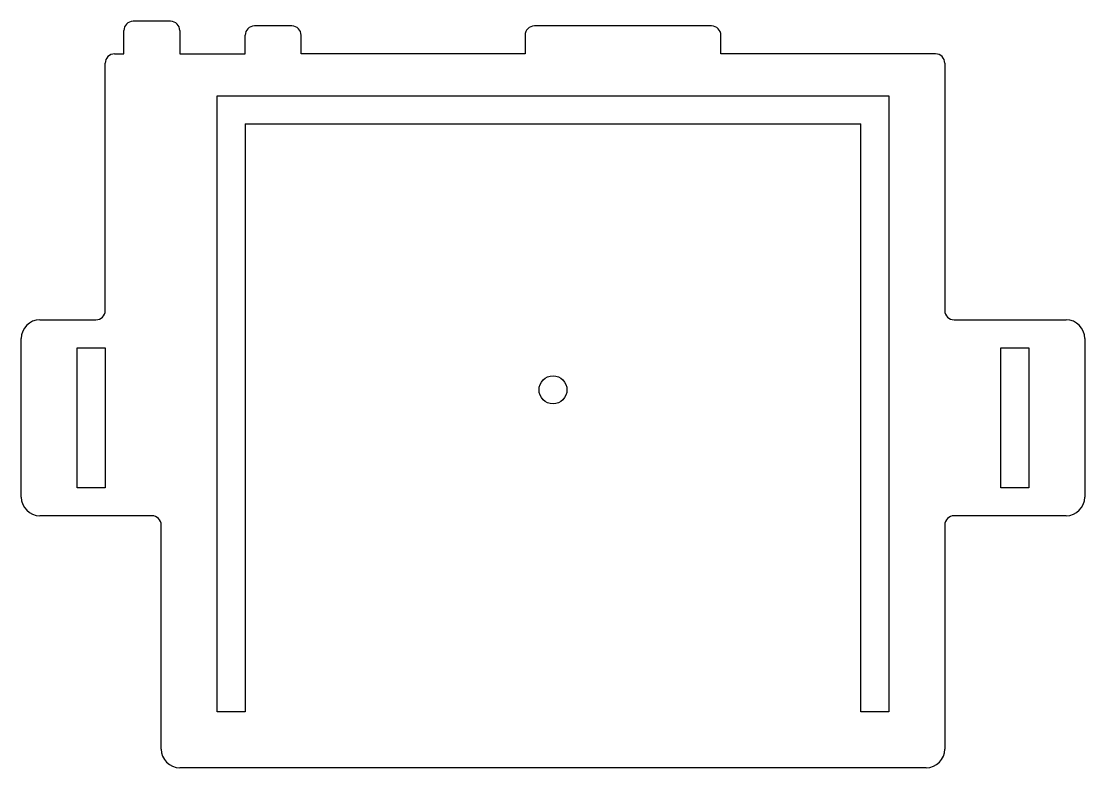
# Model space of a CAD drawing. Extents: x -57 to 57, y 0 to 80.
import ezdxf

# ---------------------------------------------------------------- set-up
doc = ezdxf.new("R2010")
doc.units = 0
doc.layers.get('0').update_dxf_attribs({"linetype": 'continuous'})

# ---------------------------------------------------------------- blocks, each defined once
blk = doc.blocks.new('BODY')
at = {"color": 0}
for p, q in [((-41, 80), (-45, 80)), ((-46, 76.5), (-46, 79)), ((-40, 79), (-40, 76.5)), ((-28, 79.5), (-32, 79.5)), ((17, 79.5), (-2, 79.5)), ((-33, 76.5), (-33, 78.5)), ((-27, 76.5), (-27, 78.5)), ((-3, 78.5), (-3, 76.5)), ((18, 76.5), (18, 78.5)), ((-47, 76.5), (-46, 76.5)), ((-40, 76.5), (-33, 76.5)), ((-3, 76.5), (-27, 76.5)), ((41, 76.5), (18, 76.5)), ((-48, 49), (-48, 75.5)), ((42, 75.5), (42, 49)), ((-36, 6), (-36, 72)), ((-36, 72), (36, 72)), ((36, 72), (36, 6)), ((-33, 69), (33, 69)), ((-33, 69), (-33, 6)), ((33, 6), (33, 69)), ((-55, 48), (-49, 48)), ((43, 48), (55, 48)), ((-57, 29), (-57, 46)), ((57, 46), (57, 29)), ((-51, 30), (-51, 45)), ((-51, 45), (-48, 45)), ((-48, 45), (-48, 30)), ((48, 30), (48, 45)), ((48, 45), (51, 45)), ((51, 45), (51, 30)), ((-48, 30), (-51, 30)), ((51, 30), (48, 30)), ((-43, 27), (-55, 27)), ((55, 27), (43, 27)), ((-42, 2), (-42, 26)), ((42, 26), (42, 2)), ((-33, 6), (-36, 6)), ((36, 6), (33, 6)), ((40, 0), (-40, 0))]:
    blk.add_line(p, q, dxfattribs=at)
blk.add_circle((0, 40.5), 1.5, dxfattribs=at)
for centre, radius, start, end in [((-45, 79), 1, 90, -180), ((-41, 79), 1, 0, 90), ((-32, 78.5), 1, 90, -180), ((-28, 78.5), 1, 0, 90), ((-2, 78.5), 1, 90, -180), ((17, 78.5), 1, 0, 90), ((-47, 75.5), 1, 90, -180), ((41, 75.5), 1, 0, 90), ((-55, 46), 2, 90, -180), ((-49, 49), 1, -90, 0), ((43, 49), 1, -180, -90), ((55, 46), 2, 0, 90), ((-55, 29), 2, -180, -90), ((55, 29), 2, -90, 0), ((-43, 26), 1, 0, 90), ((43, 26), 1, 90, -180), ((-40, 2), 2, -180, -90), ((40, 2), 2, -90, 0)]:
    blk.add_arc(centre, radius, start, end, dxfattribs=at)

msp = doc.modelspace()

# ---------------------------------------------------------------- block references
at = {"color": 0}
msp.add_blockref('BODY', (0, 0), dxfattribs=at)

doc.saveas('drawing.dxf')
